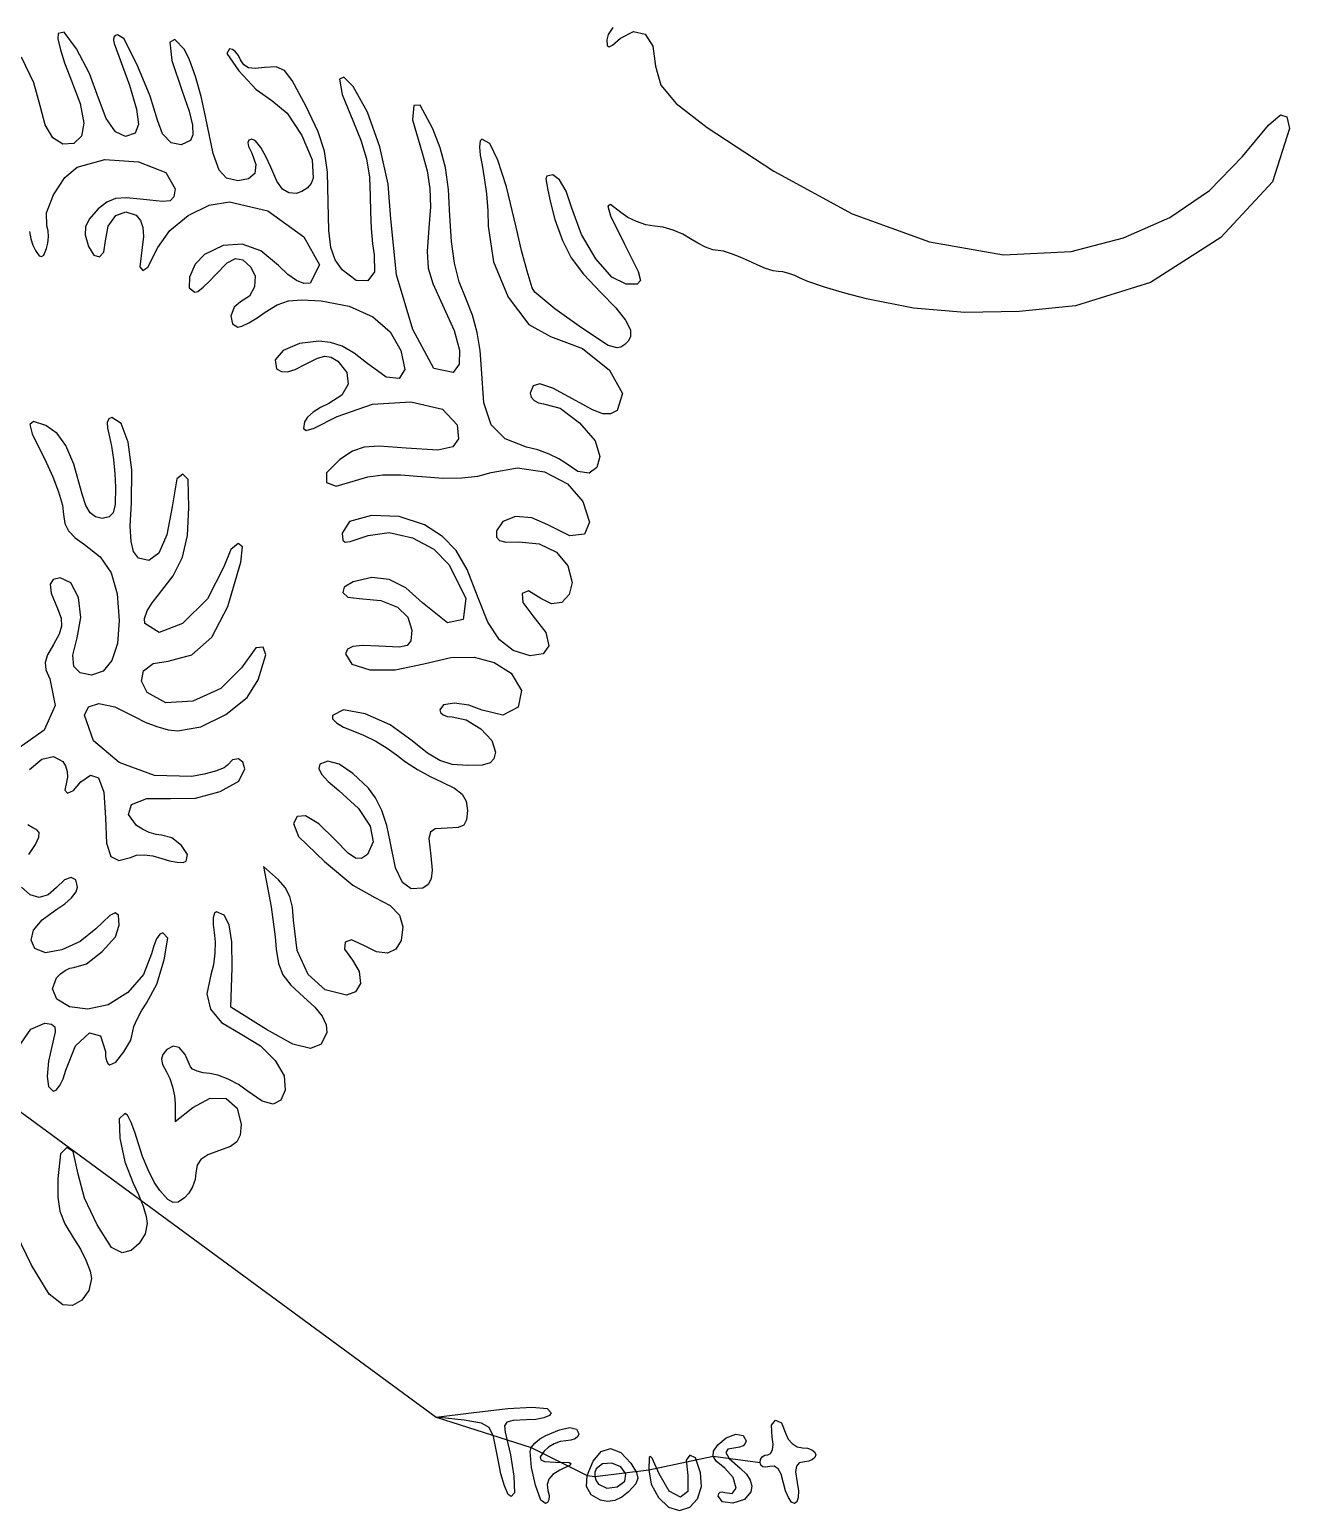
# Model space of a CAD drawing. Header units: metres. Extents: x -276 to 353, y -236 to 239.
# Drawn here: x 172.6 to 353.4, y -210.1 to 2.6 of the extents above; entities that cross this region are included whole.
import ezdxf

# ---------------------------------------------------------------- set-up
doc = ezdxf.new("R2010")
doc.units = ezdxf.units.M
doc.layers.add('Draw', color=2, linetype='CONTINUOUS')
doc.layers.add('Skip', color=1, linetype='CONTINUOUS')

msp = doc.modelspace()

# ---------------------------------------------------------------- linework, layer by layer
at = {"layer": 'draw'}
for p, q in [((177.54, 2.24), (176.69, 2.07)), ((179.31, -0.17), (177.54, 2.24)), ((256.33, 2.9), (255.65, 1.91)), ((257.43, 1.36), (259.28, 2.32)), ((259.28, 2.32), (260.93, 1.95)), ((176.69, 2.07), (176.64, 1.29)), ((176.64, 1.29), (176.99, -0.28)), ((184.65, 1.51), (184.6, 1.1)), ((184.6, 1.1), (184.71, 0.62)), ((184.85, 1.77), (184.65, 1.51)), ((184.71, 0.62), (186.93, -5.37)), ((185.17, 1.87), (184.85, 1.77)), ((186.14, 1.28), (185.17, 1.87)), ((188.1, -2.7), (186.14, 1.28)), ((193.41, 1.17), (192.69, 0.82)), ((192.69, 0.82), (193, -1.81)), ((194.8, -0.26), (193.41, 1.17)), ((255.65, 1.91), (255.45, 1.15)), ((255.45, 1.15), (255.52, 0.35)), ((255.52, 0.35), (255.79, 0.15)), ((255.79, 0.15), (256.28, 0.36)), ((256.28, 0.36), (257.43, 1.36)), ((260.93, 1.95), (262.07, 0.21)), ((262.07, 0.21), (262.45, -2.63)), ((173.16, -5.04), (171.39, -1.33)), ((176.99, -0.28), (177.57, -2.15)), ((181.19, -3.7), (179.31, -0.17)), ((193, -1.81), (194.49, -6.24)), ((195.54, -1.71), (194.8, -0.26)), ((196.39, -4.14), (195.54, -1.71)), ((201.27, -0.13), (200.87, -0.83)), ((200.87, -0.83), (202.61, -3.29)), ((201.68, -0.24), (201.27, -0.13)), ((202.13, -0.6), (201.68, -0.24)), ((202.55, -1.13), (202.13, -0.6)), ((202.85, -1.75), (202.55, -1.13)), ((203.31, -2.46), (202.85, -1.75)), ((177.57, -2.15), (178.35, -4.11)), ((178.35, -4.11), (179.81, -7.99)), ((182.47, -7.26), (181.19, -3.7)), ((189.88, -6.93), (188.1, -2.7)), ((197.19, -6.98), (196.39, -4.14)), ((202.61, -3.29), (205.09, -5.97)), ((203.98, -2.87), (203.31, -2.46)), ((204.94, -2.98), (203.98, -2.87)), ((206.29, -2.81), (204.94, -2.98)), ((207.98, -2.73), (206.29, -2.81)), ((209.15, -3.27), (207.98, -2.73)), ((210.29, -4.72), (209.15, -3.27)), ((217.67, -4.22), (217.05, -4.53)), ((219.03, -5.57), (217.67, -4.22)), ((262.45, -2.63), (263.19, -5.36)), ((174.08, -8.36), (173.16, -5.04)), ((186.93, -5.37), (187.94, -8.84)), ((194.49, -6.24), (195.48, -9.1)), ((205.09, -5.97), (207.34, -7.57)), ((212.27, -8.44), (210.29, -4.72)), ((217.05, -4.53), (217.44, -6.71)), ((221.1, -9.23), (219.03, -5.57)), ((263.19, -5.36), (265.38, -8)), ((174.79, -11.08), (174.08, -8.36)), ((179.81, -7.99), (180.35, -10.81)), ((183.54, -10.17), (182.47, -7.26)), ((190.91, -10.42), (189.88, -6.93)), ((197.83, -9.85), (197.19, -6.98)), ((207.34, -7.57), (209.54, -9.39)), ((213.98, -12.07), (212.27, -8.44)), ((217.44, -6.71), (218.99, -10.43)), ((227.72, -8.31), (227.54, -10.36)), ((228.64, -8.25), (227.72, -8.31)), ((230.46, -11.63), (228.64, -8.25)), ((265.38, -8), (269.84, -11.44)), ((184.91, -12.09), (183.54, -10.17)), ((187.94, -8.84), (188.21, -11.02)), ((191.66, -12.38), (190.91, -10.42)), ((195.48, -9.1), (195.96, -11.1)), ((198.93, -15.17), (197.83, -9.85)), ((209.54, -9.39), (211.65, -12.62)), ((218.99, -10.43), (220.14, -13.27)), ((222.85, -14.21), (221.1, -9.23)), ((227.54, -10.36), (228.93, -15.07)), ((350.43, -11.13), (352.17, -9.64)), ((352.17, -9.64), (353.06, -9.91)), ((353.06, -9.91), (353.45, -11.58)), ((175.91, -12.96), (174.79, -11.08)), ((180.04, -12.69), (178.93, -13.77)), ((180.35, -10.81), (180.04, -12.69)), ((186.36, -12.75), (184.91, -12.09)), ((187.71, -12.26), (186.36, -12.75)), ((188.21, -11.02), (187.71, -12.26)), ((192.9, -13.65), (191.66, -12.38)), ((196.03, -12.49), (195.66, -13.32)), ((195.96, -11.1), (196.03, -12.49)), ((211.65, -12.62), (213.12, -16.12)), ((214.89, -14.87), (213.98, -12.07)), ((231.54, -14.38), (230.46, -11.63)), ((269.84, -11.44), (279.45, -17.71)), ((346.73, -15.63), (350.43, -11.13)), ((353.45, -11.58), (351.01, -19.26)), ((177.34, -13.84), (175.91, -12.96)), ((178.93, -13.77), (177.34, -13.84)), ((194.34, -13.96), (192.9, -13.65)), ((195.66, -13.32), (194.34, -13.96)), ((204.06, -13.26), (203.88, -13.59)), ((203.88, -13.59), (203.99, -14.18)), ((203.99, -14.18), (204.46, -15.15)), ((204.49, -13.13), (204.06, -13.26)), ((205.02, -13.37), (204.49, -13.13)), ((205.75, -14.32), (205.02, -13.37)), ((206.51, -15.62), (205.75, -14.32)), ((215.32, -17.86), (214.89, -14.87)), ((220.14, -13.27), (220.92, -15.96)), ((224.05, -19.6), (222.85, -14.21)), ((232.28, -17.19), (231.54, -14.38)), ((237.24, -13.36), (237.16, -14.22)), ((237.16, -14.22), (237.25, -15.43)), ((237.52, -13.13), (237.24, -13.36)), ((238.65, -13.77), (237.52, -13.13)), ((239.81, -16.13), (238.65, -13.77)), ((179.39, -17.16), (183.38, -16.03)), ((183.38, -16.03), (188.2, -16.4)), ((188.2, -16.4), (192.13, -17.94)), ((199.78, -17.57), (198.93, -15.17)), ((204.46, -15.15), (205.06, -16.79)), ((205.06, -16.79), (204.9, -18.05)), ((207.2, -17.17), (206.51, -15.62)), ((213.12, -16.12), (213.28, -18.75)), ((220.92, -15.96), (221.36, -18.61)), ((228.93, -15.07), (229.65, -17.69)), ((237.25, -15.43), (237.53, -16.88)), ((237.53, -16.88), (237.86, -18.67)), ((241.04, -19.96), (239.81, -16.13)), ((341.98, -20.49), (346.73, -15.63)), ((176, -21.11), (177.61, -18.64)), ((177.61, -18.64), (179.39, -17.16)), ((192.13, -17.94), (193.45, -20.24)), ((200.86, -18.71), (199.78, -17.57)), ((202.45, -19.13), (200.86, -18.71)), ((204, -18.85), (202.45, -19.13)), ((204.9, -18.05), (204, -18.85)), ((208.09, -19.18), (207.2, -17.17)), ((213.28, -18.75), (212.99, -19.49)), ((215.45, -22.19), (215.32, -17.86)), ((221.36, -18.61), (221.49, -21.33)), ((229.65, -17.69), (230.04, -20.21)), ((232.73, -20.34), (232.28, -17.19)), ((237.86, -18.67), (238.15, -20.99)), ((246.82, -18.42), (246.69, -18.83)), ((246.69, -18.83), (246.96, -20.45)), ((247.68, -18.24), (246.82, -18.42)), ((248.64, -18.96), (247.68, -18.24)), ((249.61, -20.62), (248.64, -18.96)), ((279.45, -17.71), (290.67, -23.85)), ((174.98, -23.72), (176, -21.11)), ((193.45, -20.24), (193.27, -21.42)), ((208.89, -20.31), (208.09, -19.18)), ((209.77, -20.84), (208.89, -20.31)), ((210.86, -20.92), (209.77, -20.84)), ((211.67, -20.67), (210.86, -20.92)), ((212.42, -20.16), (211.67, -20.67)), ((212.99, -19.49), (212.42, -20.16)), ((224.45, -24.56), (224.05, -19.6)), ((230.04, -20.21), (230.11, -22.86)), ((232.93, -24.13), (232.73, -20.34)), ((238.15, -20.99), (238.36, -23.44)), ((242.43, -25.78), (241.04, -19.96)), ((246.96, -20.45), (247.39, -22.42)), ((250.42, -23.02), (249.61, -20.62)), ((336.28, -24.4), (341.98, -20.49)), ((351.01, -19.26), (343.63, -27.24)), ((182.43, -23.14), (181.14, -24.6)), ((183.66, -22.17), (182.43, -23.14)), ((184.9, -21.66), (183.66, -22.17)), ((186.5, -21.54), (184.9, -21.66)), ((188.93, -21.78), (186.5, -21.54)), ((191.64, -22.1), (188.93, -21.78)), ((192.75, -21.97), (191.64, -22.1)), ((193.27, -21.42), (192.75, -21.97)), ((195.32, -24.11), (198.36, -22.63)), ((198.36, -22.63), (201.28, -22.13)), ((201.28, -22.13), (206.77, -23.43)), ((215.53, -26.23), (215.45, -22.19)), ((221.49, -21.33), (221.5, -23.59)), ((230.11, -22.86), (229.9, -25.88)), ((247.39, -22.42), (248, -24.66)), ((251.82, -26.83), (250.42, -23.02)), ((255.99, -22.5), (255.58, -22.75)), ((255.58, -22.75), (255.98, -24.14)), ((257.47, -23.65), (255.99, -22.5)), ((175.06, -25.56), (174.98, -23.72)), ((181.14, -24.6), (180.59, -25.71)), ((183.83, -25.64), (184.94, -24.1)), ((184.94, -24.1), (186.41, -23.55)), ((186.41, -23.55), (187.87, -24.07)), ((187.87, -24.07), (188.47, -24.8)), ((188.47, -24.8), (188.81, -25.81)), ((192.69, -26.25), (195.32, -24.11)), ((206.77, -23.43), (211.94, -27.18)), ((221.5, -23.59), (221.62, -25.98)), ((225.24, -32.61), (224.45, -24.56)), ((233.13, -27.84), (232.93, -24.13)), ((238.36, -23.44), (238.43, -25.63)), ((248, -24.66), (249.07, -27.71)), ((255.98, -24.14), (257.95, -28.13)), ((258.45, -24.36), (257.47, -23.65)), ((259.72, -24.98), (258.45, -24.36)), ((261.06, -25.43), (259.72, -24.98)), ((262.28, -25.61), (261.06, -25.43)), ((290.67, -23.85), (301.8, -27.9)), ((329.63, -27.32), (336.28, -24.4)), ((172.54, -26.41), (172.75, -27.43)), ((172.75, -27.43), (173.05, -28.38)), ((175.24, -26.29), (175.06, -25.56)), ((175.21, -28.07), (175.29, -27.17)), ((175.29, -27.17), (175.24, -26.29)), ((180.59, -25.71), (180.56, -26.89)), ((180.56, -26.89), (181.05, -28.54)), ((183.45, -27.75), (183.83, -25.64)), ((188.9, -27.09), (188.74, -28.69)), ((188.81, -25.81), (188.9, -27.09)), ((190.98, -28.7), (192.69, -26.25)), ((211.94, -27.18), (214.2, -31.18)), ((215.83, -28.71), (215.53, -26.23)), ((221.62, -25.98), (221.8, -28.18)), ((229.9, -25.88), (229.64, -29.28)), ((238.43, -25.63), (239.17, -30.76)), ((243.2, -29.13), (242.43, -25.78)), ((253.87, -30.33), (251.82, -26.83)), ((263.52, -25.78), (262.28, -25.61)), ((264.95, -26.2), (263.52, -25.78)), ((266.35, -26.78), (264.95, -26.2)), ((267.47, -27.43), (266.35, -26.78)), ((268.51, -28.08), (267.47, -27.43)), ((322.1, -29.26), (329.63, -27.32)), ((343.63, -27.24), (333.5, -33.74)), ((173.05, -28.38), (173.41, -29.1)), ((173.41, -29.1), (173.95, -29.87)), ((174.29, -30), (174.6, -29.77)), ((174.6, -29.77), (175, -28.85)), ((175, -28.85), (175.21, -28.07)), ((181.05, -28.54), (181.78, -29.81)), ((182.59, -30.05), (183.24, -29.35)), ((183.24, -29.35), (183.45, -27.75)), ((188.74, -28.69), (188.38, -31.49)), ((189.55, -31.54), (190.98, -28.7)), ((197.67, -29.68), (196.35, -31.07)), ((200.36, -28.4), (197.67, -29.68)), ((203.08, -28.22), (200.36, -28.4)), ((205.75, -29.19), (203.08, -28.22)), ((208.29, -31.27), (205.75, -29.19)), ((216.44, -30.44), (215.83, -28.71)), ((221.8, -28.18), (222.03, -29.73)), ((222.03, -29.73), (222.08, -32.18)), ((229.64, -29.28), (229.79, -31.64)), ((233.56, -30.93), (233.13, -27.84)), ((243.99, -32.08), (243.2, -29.13)), ((249.07, -27.71), (250.35, -30.19)), ((257.95, -28.13), (259.95, -32.16)), ((269.63, -28.63), (268.51, -28.08)), ((270.67, -29.02), (269.63, -28.63)), ((271.42, -29.13), (270.67, -29.02)), ((272.2, -29.23), (271.42, -29.13)), ((273.34, -29.58), (272.2, -29.23)), ((274.6, -30.06), (273.34, -29.58)), ((301.8, -27.9), (312.42, -29.74)), ((312.42, -29.74), (322.1, -29.26)), ((173.95, -29.87), (174.29, -30)), ((181.78, -29.81), (182.59, -30.05)), ((188.38, -31.49), (188.82, -31.98)), ((188.82, -31.98), (189.55, -31.54)), ((196.35, -31.07), (195.52, -32.96)), ((199.26, -32.63), (200.94, -30.89)), ((200.94, -30.89), (202.12, -30.27)), ((202.12, -30.27), (203.18, -30.46)), ((203.18, -30.46), (204.34, -31.5)), ((204.34, -31.5), (204.95, -32.81)), ((209.65, -32.59), (208.29, -31.27)), ((214.2, -31.18), (212.84, -33.81)), ((217.45, -31.9), (216.44, -30.44)), ((219.44, -33.44), (217.45, -31.9)), ((229.79, -31.64), (230.45, -33.88)), ((234.25, -33.62), (233.56, -30.93)), ((239.17, -30.76), (241.3, -35.81)), ((250.35, -30.19), (252.09, -32.54)), ((256.16, -32.95), (253.87, -30.33)), ((275.81, -30.63), (274.6, -30.06)), ((277.01, -31.2), (275.81, -30.63)), ((278.24, -31.69), (277.01, -31.2)), ((279.35, -32.03), (278.24, -31.69)), ((195.52, -32.96), (195.5, -34.51)), ((197.48, -34.39), (198.37, -33.58)), ((198.37, -33.58), (199.26, -32.63)), ((204.95, -32.81), (204.87, -34.32)), ((210.89, -33.45), (209.65, -32.59)), ((211.96, -33.87), (210.89, -33.45)), ((212.84, -33.81), (211.96, -33.87)), ((221.11, -33.49), (219.44, -33.44)), ((222.08, -32.18), (221.11, -33.49)), ((227.6, -40.49), (225.24, -32.61)), ((230.45, -33.88), (231.84, -36.91)), ((235.25, -36.13), (234.25, -33.62)), ((244.73, -34.51), (243.99, -32.08)), ((252.09, -32.54), (254.57, -35.15)), ((258.23, -33.95), (256.16, -32.95)), ((259.8, -33.98), (258.23, -33.95)), ((260.27, -33.44), (259.8, -33.98)), ((259.95, -32.16), (260.27, -33.44)), ((280.07, -32.13), (279.35, -32.03)), ((280.73, -32.19), (280.07, -32.13)), ((281.57, -32.41), (280.73, -32.19)), ((282.44, -32.72), (281.57, -32.41)), ((283.21, -33.09), (282.44, -32.72)), ((284.3, -33.58), (283.21, -33.09)), ((286.72, -34.37), (284.3, -33.58)), ((333.5, -33.74), (322.75, -37.05)), ((195.5, -34.51), (196.27, -35.13)), ((196.27, -35.13), (196.71, -34.99)), ((196.71, -34.99), (197.48, -34.39)), ((204.12, -35.66), (202.87, -36.52)), ((204.87, -34.32), (204.12, -35.66)), ((236.16, -38.39), (235.25, -36.13)), ((241.3, -35.81), (244.23, -39.74)), ((245.13, -35.13), (244.73, -34.51)), ((247.97, -37.48), (245.13, -35.13)), ((254.57, -35.15), (256.73, -37.37)), ((289.61, -35.24), (286.72, -34.37)), ((292.71, -36.09), (289.61, -35.24)), ((299.5, -37.43), (292.71, -36.09)), ((201.93, -37.28), (201.48, -38.56)), ((202.87, -36.52), (201.93, -37.28)), ((205.23, -38.81), (206.41, -37.99)), ((206.41, -37.99), (208.13, -36.93)), ((208.13, -36.93), (209.74, -36.37)), ((209.74, -36.37), (211.67, -36.19)), ((211.67, -36.19), (214.45, -36.35)), ((214.45, -36.35), (218.47, -37.14)), ((218.47, -37.14), (221.83, -38.65)), ((231.84, -36.91), (233.52, -40.62)), ((251.81, -40.21), (247.97, -37.48)), ((256.73, -37.37), (258.12, -39.13)), ((306.86, -38.04), (299.5, -37.43)), ((314.66, -37.91), (306.86, -38.04)), ((322.75, -37.05), (314.66, -37.91)), ((201.48, -38.56), (201.7, -39.67)), ((201.7, -39.67), (202.49, -40.13)), ((202.49, -40.13), (203.06, -40)), ((203.06, -40), (204.07, -39.5)), ((204.07, -39.5), (205.23, -38.81)), ((221.83, -38.65), (224.34, -40.8)), ((236.85, -40.89), (236.16, -38.39)), ((244.23, -39.74), (247.38, -41.46)), ((255.66, -42.76), (251.81, -40.21)), ((258.12, -39.13), (258.85, -40.52)), ((211.3, -42.48), (208.96, -43.51)), ((214.1, -42.13), (211.3, -42.48)), ((215.78, -42.32), (214.1, -42.13)), ((217.45, -42.89), (215.78, -42.32)), ((224.34, -40.8), (225.89, -43.48)), ((230.63, -46.09), (227.6, -40.49)), ((233.52, -40.62), (234.3, -43.44)), ((237.28, -43.5), (236.85, -40.89)), ((247.38, -41.46), (251.97, -43.19)), ((258.52, -42.13), (258.03, -42.65)), ((258.85, -41.51), (258.52, -42.13)), ((258.85, -40.52), (258.85, -41.51)), ((208.96, -43.51), (207.82, -44.84)), ((212.19, -45.46), (213.89, -44.57)), ((213.89, -44.57), (214.97, -44.28)), ((214.97, -44.28), (215.87, -44.43)), ((215.87, -44.43), (216.84, -45.04)), ((219.16, -43.87), (217.45, -42.89)), ((220.96, -45.28), (219.16, -43.87)), ((225.89, -43.48), (226.45, -46.22)), ((234.3, -43.44), (234.25, -45.44)), ((237.44, -46.13), (237.28, -43.5)), ((251.97, -43.19), (255.82, -46.32)), ((256.92, -43.13), (255.66, -42.76)), ((257.47, -43.01), (256.92, -43.13)), ((258.03, -42.65), (257.47, -43.01)), ((207.82, -44.84), (208.04, -46.1)), ((208.04, -46.1), (208.73, -46.51)), ((208.73, -46.51), (209.58, -46.57)), ((209.58, -46.57), (210.68, -46.24)), ((210.68, -46.24), (212.19, -45.46)), ((216.84, -45.04), (218.12, -46.65)), ((218.12, -46.65), (218.33, -48.34)), ((223.75, -47.31), (220.96, -45.28)), ((226.45, -46.22), (225.61, -47.49)), ((233.38, -46.67), (230.63, -46.09)), ((234.25, -45.44), (233.38, -46.67)), ((237.79, -51.03), (237.44, -46.13)), ((255.82, -46.32), (257.69, -49.66)), ((218.33, -48.34), (217.42, -49.9)), ((225.61, -47.49), (223.75, -47.31)), ((244.87, -48.58), (244.45, -49.63)), ((245.83, -48.26), (244.87, -48.58)), ((247.69, -48.89), (245.83, -48.26)), ((251.04, -50.73), (247.69, -48.89)), ((217.42, -49.9), (215.52, -51.1)), ((221.82, -51.22), (227.32, -50.88)), ((227.32, -50.88), (231.84, -51.9)), ((238.86, -54.19), (237.79, -51.03)), ((244.45, -49.63), (244.59, -50.2)), ((244.59, -50.2), (245.01, -50.69)), ((245.01, -50.69), (245.63, -51.01)), ((245.63, -51.01), (246.37, -51.13)), ((253.4, -52.03), (251.04, -50.73)), ((257.69, -49.66), (256.94, -52.13)), ((184.36, -53.13), (183.93, -53.32)), ((185.73, -53.96), (184.36, -53.13)), ((212.46, -53.09), (212.05, -53.72)), ((213.29, -52.37), (212.46, -53.09)), ((214.36, -51.66), (213.29, -52.37)), ((213.43, -54.63), (216.74, -52.97)), ((215.52, -51.1), (214.36, -51.66)), ((216.74, -52.97), (221.82, -51.22)), ((231.84, -51.9), (233.96, -54.17)), ((246.37, -51.13), (248.76, -51.79)), ((248.76, -51.79), (251.52, -53.88)), ((254.89, -52.58), (253.4, -52.03)), ((255.99, -52.59), (254.89, -52.58)), ((256.94, -52.13), (255.99, -52.59)), ((173.13, -53.68), (172.61, -54.1)), ((172.61, -54.1), (172.93, -55.45)), ((174.88, -54.28), (173.13, -53.68)), ((176.51, -55.42), (174.88, -54.28)), ((183.93, -53.32), (183.71, -53.81)), ((183.71, -53.81), (183.74, -54.65)), ((183.74, -54.65), (184.04, -55.88)), ((186.71, -56.67), (185.73, -53.96)), ((212.05, -53.72), (211.88, -54.68)), ((211.88, -54.68), (212.26, -55)), ((212.26, -55), (213.43, -54.63)), ((233.96, -54.17), (234.17, -56.2)), ((240.83, -56.18), (238.86, -54.19)), ((251.52, -53.88), (253.75, -56.47)), ((172.93, -55.45), (174.95, -59.55)), ((177.78, -57.14), (176.51, -55.42)), ((178.91, -59.82), (177.78, -57.14)), ((184.04, -55.88), (184.35, -57.24)), ((184.35, -57.24), (184.62, -59.14)), ((187.24, -60.61), (186.71, -56.67)), ((220.59, -57.38), (218.93, -57.96)), ((222.77, -57.25), (220.59, -57.38)), ((226.64, -57.52), (222.77, -57.25)), ((233.35, -57.35), (231.2, -57.79)), ((234.17, -56.2), (233.35, -57.35)), ((243.9, -57.36), (240.83, -56.18)), ((245.53, -57.78), (243.9, -57.36)), ((253.75, -56.47), (254.45, -58.72)), ((174.95, -59.55), (175.91, -61.62)), ((184.62, -59.14), (184.82, -61.2)), ((217.13, -59.15), (215.22, -61.07)), ((218.93, -57.96), (217.13, -59.15)), ((231.2, -57.79), (226.64, -57.52)), ((247.17, -58.37), (245.53, -57.78)), ((248.58, -59.03), (247.17, -58.37)), ((249.47, -59.65), (248.58, -59.03)), ((254.45, -58.72), (254.02, -60.3)), ((175.91, -61.62), (176.72, -63.78)), ((180.13, -64.13), (178.91, -59.82)), ((184.82, -61.2), (184.89, -63.13)), ((187.18, -65.37), (187.24, -60.61)), ((194.57, -61.28), (193.73, -61.94)), ((195.32, -62.01), (194.57, -61.28)), ((215.22, -61.07), (215.21, -62.43)), ((219.38, -62.15), (221.13, -61.63)), ((221.13, -61.63), (223.27, -61.37)), ((223.27, -61.37), (225.84, -61.35)), ((225.84, -61.35), (228.91, -61.59)), ((228.91, -61.59), (231.96, -61.81)), ((234.63, -61.79), (236.93, -61.53)), ((236.93, -61.53), (238.85, -61.02)), ((238.85, -61.02), (242.63, -60.34)), ((242.63, -60.34), (246.5, -60.92)), ((246.5, -60.92), (249.81, -62.63)), ((251.29, -60.88), (249.47, -59.65)), ((252.92, -61.09), (251.29, -60.88)), ((254.02, -60.3), (252.92, -61.09)), ((176.72, -63.78), (177.29, -65.73)), ((184.89, -63.13), (184.85, -65.6)), ((193.73, -61.94), (193.06, -65.95)), ((195.45, -66.06), (195.32, -62.01)), ((215.21, -62.43), (216.61, -62.97)), ((216.61, -62.97), (219.38, -62.15)), ((231.96, -61.81), (234.63, -61.79)), ((249.81, -62.63), (251.98, -65.19)), ((177.29, -65.73), (177.45, -67.05)), ((180.65, -65.76), (180.13, -64.13)), ((181.27, -66.82), (180.65, -65.76)), ((184.85, -65.6), (184.58, -66.81)), ((187.02, -68.75), (187.18, -65.37)), ((251.98, -65.19), (252.96, -68.15)), ((177.45, -67.05), (177.64, -68.32)), ((182.03, -67.41), (181.27, -66.82)), ((182.98, -67.63), (182.03, -67.41)), ((183.99, -67.41), (182.98, -67.63)), ((184.58, -66.81), (183.99, -67.41)), ((193.06, -65.95), (192.28, -69.95)), ((195.22, -70.09), (195.45, -66.06)), ((218.52, -68.05), (217.45, -69.73)), ((221.64, -67.19), (218.52, -68.05)), ((225.63, -67.32), (221.64, -67.19)), ((229.25, -68.52), (225.63, -67.32)), ((240.52, -68.04), (239.63, -69.41)), ((242.34, -67.35), (240.52, -68.04)), ((244.69, -67.53), (242.34, -67.35)), ((246.97, -68.55), (244.69, -67.53)), ((177.64, -68.32), (178.17, -69.42)), ((178.17, -69.42), (179.09, -70.41)), ((187.13, -70.93), (187.02, -68.75)), ((192.28, -69.95), (191.11, -72.59)), ((194.51, -73.2), (195.22, -70.09)), ((217.45, -69.73), (217.54, -70.72)), ((218.62, -70.94), (221.19, -70.07)), ((221.19, -70.07), (224.19, -69.66)), ((224.19, -69.66), (227.55, -70.38)), ((231.86, -70.21), (229.25, -68.52)), ((239.63, -69.41), (239.63, -70.31)), ((250.13, -70.12), (246.97, -68.55)), ((252.22, -69.86), (250.13, -70.12)), ((252.96, -68.15), (252.22, -69.86)), ((179.09, -70.41), (180.46, -71.34)), ((180.46, -71.34), (182.71, -73.11)), ((187.5, -72.38), (187.13, -70.93)), ((201.48, -72.08), (200.46, -74.59)), ((202.5, -71.21), (201.48, -72.08)), ((203.13, -71.68), (202.5, -71.21)), ((202.88, -73.88), (203.13, -71.68)), ((217.54, -70.72), (217.89, -71.02)), ((217.89, -71.02), (218.62, -70.94)), ((227.55, -70.38), (230.63, -72.01)), ((230.63, -72.01), (232.8, -74.29)), ((233.82, -72.24), (231.86, -70.21)), ((235.4, -74.94), (233.82, -72.24)), ((239.63, -70.31), (240.02, -70.81)), ((240.02, -70.81), (240.93, -71.02)), ((240.93, -71.02), (242.82, -70.96)), ((242.82, -70.96), (245.73, -71.25)), ((245.73, -71.25), (248.21, -72.47)), ((182.71, -73.11), (184.26, -75.42)), ((188.19, -73.33), (187.5, -72.38)), ((189.69, -73.64), (188.19, -73.33)), ((191.11, -72.59), (189.69, -73.64)), ((193.19, -75.88), (194.51, -73.2)), ((201.04, -80.29), (202.88, -73.88)), ((232.8, -74.29), (235.22, -79.11)), ((248.21, -72.47), (249.86, -74.42)), ((249.86, -74.42), (250.45, -76.81)), ((175.96, -76.39), (175.52, -77.07)), ((176.97, -76.13), (175.96, -76.39)), ((178.51, -76.87), (176.97, -76.13)), ((184.26, -75.42), (185.15, -78.43)), ((191.08, -78.57), (193.19, -75.88)), ((200.46, -74.59), (198.12, -79.16)), ((221.72, -76.11), (219.03, -76.73)), ((224.2, -76.37), (221.72, -76.11)), ((226.58, -77.57), (224.2, -76.37)), ((236.86, -78.76), (235.4, -74.94)), ((175.52, -77.07), (175.69, -78.34)), ((175.69, -78.34), (176.59, -80.54)), ((179.57, -78.97), (178.51, -76.87)), ((185.15, -78.43), (185.45, -82.26)), ((190.16, -79.72), (191.08, -78.57)), ((217.75, -77.47), (217.52, -78.28)), ((217.52, -78.28), (218.24, -78.93)), ((219.03, -76.73), (217.75, -77.47)), ((229, -79.76), (226.58, -77.57)), ((244.21, -78.04), (243.3, -78.38)), ((243.3, -78.38), (243.38, -79.68)), ((245.97, -79.14), (244.21, -78.04)), ((250.06, -78.55), (248.98, -79.67)), ((250.45, -76.81), (250.06, -78.55)), ((176.59, -80.54), (177.09, -81.94)), ((179.92, -81.84), (179.57, -78.97)), ((189.47, -80.91), (190.16, -79.72)), ((198.12, -79.16), (194.53, -82.72)), ((198.73, -84.67), (201.04, -80.29)), ((218.24, -78.93), (219.88, -79.13)), ((219.88, -79.13), (223.01, -79.43)), ((223.01, -79.43), (225.41, -80.36)), ((225.41, -80.36), (226.9, -81.82)), ((232.57, -82.63), (229, -79.76)), ((235.22, -79.11), (234.83, -82.13)), ((238.35, -82.51), (236.86, -78.76)), ((243.38, -79.68), (244.84, -81.61)), ((247.5, -79.88), (245.97, -79.14)), ((248.98, -79.67), (247.5, -79.88)), ((177.09, -81.94), (177.17, -83.08)), ((179.41, -84.75), (179.92, -81.84)), ((185.45, -82.26), (185.19, -85.57)), ((189.08, -81.97), (189.47, -80.91)), ((189.12, -82.71), (189.08, -81.97)), ((191.18, -83.98), (189.12, -82.71)), ((194.53, -82.72), (191.18, -83.98)), ((226.9, -81.82), (227.45, -83.68)), ((234.83, -82.13), (232.57, -82.63)), ((240.02, -85.06), (238.35, -82.51)), ((244.84, -81.61), (246.67, -84.01)), ((176.83, -84.23), (175.98, -85.71)), ((177.17, -83.08), (176.83, -84.23)), ((178.78, -87.25), (179.41, -84.75)), ((195.88, -87.22), (198.73, -84.67)), ((227.45, -83.68), (227.29, -85.2)), ((242.02, -86.61), (240.02, -85.06)), ((246.67, -84.01), (247.14, -85.93)), ((175.12, -87.21), (174.8, -88.3)), ((175.98, -85.71), (175.12, -87.21)), ((185.19, -85.57), (184.4, -88.05)), ((192.46, -88.13), (195.88, -87.22)), ((205.07, -86.23), (202.98, -89.07)), ((206.1, -86.09), (205.07, -86.23)), ((205.4, -90.82), (206.51, -87.22)), ((206.51, -87.22), (206.1, -86.09)), ((218.23, -86.4), (217.95, -87.05)), ((217.95, -87.05), (218.85, -88.56)), ((218.97, -86.01), (218.23, -86.4)), ((220.35, -85.86), (218.97, -86.01)), ((222.7, -85.96), (220.35, -85.86)), ((225.67, -86.11), (222.7, -85.96)), ((226.77, -85.87), (225.67, -86.11)), ((227.29, -85.2), (226.77, -85.87)), ((244.46, -87.35), (242.02, -86.61)), ((246.33, -87.08), (244.46, -87.35)), ((247.14, -85.93), (246.33, -87.08)), ((174.8, -88.3), (174.91, -89.36)), ((178.94, -88.87), (178.78, -87.25)), ((179.84, -89.8), (178.94, -88.87)), ((184.4, -88.05), (183.13, -89.57)), ((188.94, -89.51), (190.29, -88.48)), ((190.29, -88.48), (192.46, -88.13)), ((202.98, -89.07), (200.01, -92.07)), ((218.85, -88.56), (221.41, -89.38)), ((225.08, -89.39), (229.15, -88.5)), ((229.15, -88.5), (233.06, -87.6)), ((233.06, -87.6), (236.41, -87.53)), ((236.41, -87.53), (239.26, -88.29)), ((239.26, -88.29), (241.7, -89.86)), ((174.91, -89.36), (175.47, -90.67)), ((175.47, -90.67), (176.22, -94.49)), ((181.47, -90.13), (179.84, -89.8)), ((183.13, -89.57), (181.47, -90.13)), ((188.66, -91), (188.94, -89.51)), ((189.46, -92.64), (188.66, -91)), ((203.8, -93.36), (205.4, -90.82)), ((221.41, -89.38), (225.08, -89.39)), ((241.7, -89.86), (243.22, -92.34)), ((192.15, -94.13), (189.46, -92.64)), ((200.01, -92.07), (196.02, -93.89)), ((200.76, -95.78), (203.8, -93.36)), ((243.22, -92.34), (242.74, -94.71)), ((176.22, -94.49), (174.68, -98.04)), ((180.45, -95.9), (181.05, -94.66)), ((181.05, -94.66), (182.52, -94.18)), ((182.52, -94.18), (184.83, -94.68)), ((184.83, -94.68), (187.67, -96.12)), ((196.02, -93.89), (192.15, -94.13)), ((217.65, -95.11), (216.06, -95.94)), ((220.75, -95.68), (217.65, -95.11)), ((224.34, -97.26), (220.75, -95.68)), ((231.98, -94.4), (231.45, -95.13)), ((231.45, -95.13), (231.58, -95.51)), ((231.58, -95.51), (231.97, -95.83)), ((233.56, -94.16), (231.98, -94.4)), ((235.62, -94.43), (233.56, -94.16)), ((237.55, -95.18), (235.62, -94.43)), ((240.5, -95.86), (237.55, -95.18)), ((242.74, -94.71), (240.5, -95.86)), ((181.74, -99.55), (180.45, -95.9)), ((187.67, -96.12), (189.14, -96.89)), ((189.14, -96.89), (190.83, -97.53)), ((190.83, -97.53), (192.48, -97.98)), ((193.81, -98.12), (197.16, -97.54)), ((197.16, -97.54), (200.76, -95.78)), ((216.06, -95.94), (216.08, -96.42)), ((216.08, -96.42), (216.64, -97)), ((216.64, -97), (217.64, -97.61)), ((217.64, -97.61), (218.96, -98.13)), ((227.52, -99.58), (224.34, -97.26)), ((231.97, -95.83), (232.54, -96.05)), ((232.54, -96.05), (233.22, -96.13)), ((233.22, -96.13), (235.26, -96.56)), ((235.26, -96.56), (237.35, -97.83)), ((237.35, -97.83), (238.92, -99.53)), ((174.68, -98.04), (171.05, -100.59)), ((185.42, -102.68), (181.74, -99.55)), ((192.48, -97.98), (193.81, -98.12)), ((218.96, -98.13), (220.51, -98.74)), ((220.51, -98.74), (222.26, -99.63)), ((222.26, -99.63), (223.93, -100.63)), ((229.69, -101.36), (227.52, -99.58)), ((238.92, -99.53), (239.45, -101.18)), ((174.32, -102.2), (176.01, -101.83)), ((176.01, -101.83), (177.36, -102.52)), ((223.93, -100.63), (225.23, -101.6)), ((225.23, -101.6), (226.55, -102.59)), ((231.47, -102.41), (229.69, -101.36)), ((239.45, -101.18), (239.24, -102.16)), ((172.54, -103.7), (174.32, -102.2)), ((177.36, -102.52), (177.74, -103.16)), ((177.74, -103.16), (177.97, -103.95)), ((177.97, -103.95), (178.01, -104.78)), ((190.52, -104.57), (185.42, -102.68)), ((199.24, -103.93), (197.64, -104.36)), ((200.5, -103.47), (199.24, -103.93)), ((200.98, -103.07), (200.5, -103.47)), ((201.72, -102.32), (200.98, -103.07)), ((202.55, -102.17), (201.72, -102.32)), ((203.2, -102.65), (202.55, -102.17)), ((202.59, -105.35), (203.45, -103.6)), ((203.45, -103.6), (203.2, -102.65)), ((214.25, -102.92), (214.08, -103.52)), ((214.08, -103.52), (214.47, -104.36)), ((215.41, -102.49), (214.25, -102.92)), ((217.01, -102.93), (215.41, -102.49)), ((218.99, -104.24), (217.01, -102.93)), ((221.23, -106.39), (218.99, -104.24)), ((226.55, -102.59), (228.26, -103.68)), ((228.26, -103.68), (230.07, -104.7)), ((233.26, -102.95), (231.47, -102.41)), ((235.45, -103.13), (233.26, -102.95)), ((237.57, -103.05), (235.45, -103.13)), ((238.68, -102.75), (237.57, -103.05)), ((239.24, -102.16), (238.68, -102.75)), ((177.86, -105.5), (177.61, -106.66)), ((178.01, -104.78), (177.86, -105.5)), ((178.86, -106.72), (179.93, -105.47)), ((179.93, -105.47), (181.29, -104.49)), ((181.29, -104.49), (182.44, -104.88)), ((182.44, -104.88), (183.23, -106.96)), ((195.86, -104.69), (190.52, -104.57)), ((197.64, -104.36), (195.86, -104.69)), ((199.93, -106.86), (202.59, -105.35)), ((214.47, -104.36), (215.42, -105.43)), ((215.42, -105.43), (216.96, -106.7)), ((230.07, -104.7), (231.7, -105.46)), ((231.7, -105.46), (233.58, -106.36)), ((233.58, -106.36), (234.68, -107.23)), ((177.61, -106.66), (178.01, -107.08)), ((178.01, -107.08), (178.86, -106.72)), ((183.23, -106.96), (183.45, -110.63)), ((187.19, -108.71), (189.38, -107.83)), ((189.38, -107.83), (192.8, -107.86)), ((192.8, -107.86), (196.39, -107.81)), ((196.39, -107.81), (199.93, -106.86)), ((216.96, -106.7), (219.8, -109.28)), ((222.23, -107.74), (221.23, -106.39)), ((223.12, -109.58), (222.23, -107.74)), ((234.68, -107.23), (235.25, -108.24)), ((235.25, -108.24), (235.45, -109.58)), ((186.76, -110.14), (187.19, -108.71)), ((187.93, -111.73), (186.76, -110.14)), ((211, -110.43), (210.45, -111.42)), ((212.18, -110.32), (211, -110.43)), ((214.09, -111.47), (212.18, -110.32)), ((219.8, -109.28), (221.49, -111.83)), ((223.85, -111.74), (223.12, -109.58)), ((235.45, -109.58), (235.32, -110.93)), ((173.04, -112.09), (172.33, -111.63)), ((173.6, -112.34), (173.04, -112.09)), ((173.95, -112.74), (173.6, -112.34)), ((173.91, -113.43), (173.95, -112.74)), ((183.45, -110.63), (183.61, -114.29)), ((188.78, -112.27), (187.93, -111.73)), ((189.76, -112.72), (188.78, -112.27)), ((190.73, -113.03), (189.76, -112.72)), ((210.45, -111.42), (211.2, -113.29)), ((216.4, -113.73), (214.09, -111.47)), ((221.49, -111.83), (221.91, -114.09)), ((224.34, -114.04), (223.85, -111.74)), ((230.11, -112.67), (229.9, -113.59)), ((230.78, -112.23), (230.11, -112.67)), ((232.54, -112.13), (230.78, -112.23)), ((234.1, -112.03), (232.54, -112.13)), ((234.91, -111.66), (234.1, -112.03)), ((235.32, -110.93), (234.91, -111.66)), ((172.46, -115.89), (173.42, -114.48)), ((173.42, -114.48), (173.91, -113.43)), ((183.61, -114.29), (184.25, -116.17)), ((191.52, -113.13), (190.73, -113.03)), ((192.97, -113.51), (191.52, -113.13)), ((194.39, -114.61), (192.97, -113.51)), ((195.24, -115.91), (194.39, -114.61)), ((211.2, -113.29), (214.91, -116.92)), ((218.29, -115.7), (216.4, -113.73)), ((221.91, -114.09), (221.1, -115.9)), ((225.12, -117.81), (224.34, -114.04)), ((229.9, -113.59), (230.17, -116.11)), ((184.25, -116.17), (185.4, -116.78)), ((185.4, -116.78), (187.07, -116.32)), ((187.07, -116.32), (187.94, -116)), ((187.94, -116), (189.03, -115.93)), ((189.03, -115.93), (190.25, -116.08)), ((190.25, -116.08), (191.54, -116.47)), ((191.54, -116.47), (192.67, -116.83)), ((192.67, -116.83), (193.74, -117.02)), ((194.61, -117.05), (195.05, -116.86)), ((195.05, -116.86), (195.24, -115.91)), ((214.91, -116.92), (218.98, -120.3)), ((219.35, -116.44), (218.29, -115.7)), ((220.2, -116.48), (219.35, -116.44)), ((221.1, -115.9), (220.2, -116.48)), ((230.17, -116.11), (230.37, -118.16)), ((193.74, -117.02), (194.61, -117.05)), ((208.3, -119.53), (206.15, -117.63)), ((206.15, -117.63), (206.92, -121.63)), ((226.09, -119.94), (225.12, -117.81)), ((230.37, -118.16), (230.25, -119.41)), ((172.65, -121.68), (171.41, -120.58)), ((176.45, -120.63), (175.22, -121.7)), ((177.56, -119.53), (176.45, -120.63)), ((178.54, -119.18), (177.56, -119.53)), ((179.19, -119.56), (178.54, -119.18)), ((178.57, -122.1), (179.25, -121.24)), ((179.45, -120.57), (179.19, -119.56)), ((179.25, -121.24), (179.45, -120.57)), ((209.27, -120.63), (208.3, -119.53)), ((209.94, -121.91), (209.27, -120.63)), ((218.98, -120.3), (222.12, -122.06)), ((227.37, -120.83), (226.09, -119.94)), ((229.01, -120.74), (227.37, -120.83)), ((229.81, -120.21), (229.01, -120.74)), ((230.25, -119.41), (229.81, -120.21)), ((173.94, -122.06), (172.65, -121.68)), ((175.22, -121.7), (173.94, -122.06)), ((176.48, -123.77), (177.61, -122.99)), ((177.61, -122.99), (178.57, -122.1)), ((206.92, -121.63), (207.24, -123.44)), ((210.32, -123.45), (209.94, -121.91)), ((222.12, -122.06), (224.32, -123.21)), ((224.32, -123.21), (225.66, -124.6)), ((173.12, -126.79), (174.38, -125.26)), ((174.38, -125.26), (176.48, -123.77)), ((184.07, -124.67), (182.08, -126.59)), ((184.87, -124.27), (184.07, -124.67)), ((185.33, -124.6), (184.87, -124.27)), ((185.45, -126.05), (185.33, -124.6)), ((198.94, -124.99), (198.93, -125.95)), ((199.1, -124.34), (198.94, -124.99)), ((199.41, -124.13), (199.1, -124.34)), ((200.5, -124.63), (199.41, -124.13)), ((201.23, -126.02), (200.5, -124.63)), ((207.24, -123.44), (207.55, -125.58)), ((210.45, -125.33), (210.32, -123.45)), ((210.98, -129.68), (210.45, -125.33)), ((225.66, -124.6), (226.17, -126.28)), ((172.8, -128.21), (173.12, -126.79)), ((182.08, -126.59), (179.81, -128.38)), ((184.89, -127.74), (185.45, -126.05)), ((191.26, -127.33), (190.81, -128.02)), ((191.68, -127.13), (191.26, -127.33)), ((192.4, -127.91), (191.68, -127.13)), ((198.93, -125.95), (199.09, -127.08)), ((199.09, -127.08), (199.23, -128.43)), ((201.61, -128.45), (201.23, -126.02)), ((207.55, -125.58), (207.81, -127.72)), ((226.17, -126.28), (225.9, -128.27)), ((173.34, -129.42), (172.8, -128.21)), ((174.83, -130.01), (173.34, -129.42)), ((177.2, -129.59), (174.83, -130.01)), ((179.81, -128.38), (177.2, -129.59)), ((183, -129.84), (184.89, -127.74)), ((190.39, -129), (190.09, -130.16)), ((190.81, -128.02), (190.39, -129)), ((191.91, -131.02), (192.4, -127.91)), ((199.23, -128.43), (199.18, -130.09)), ((201.64, -132.17), (201.61, -128.45)), ((207.81, -127.72), (207.97, -129.48)), ((207.97, -129.48), (208.29, -131.55)), ((212.56, -133.14), (210.98, -129.68)), ((217.87, -128.47), (217.8, -129.52)), ((217.8, -129.52), (218.91, -131.08)), ((218.81, -128.16), (217.87, -128.47)), ((220.48, -128.91), (218.81, -128.16)), ((222.4, -129.86), (220.48, -128.91)), ((225.15, -129.49), (223.98, -130.05)), ((225.9, -128.27), (225.15, -129.49)), ((178.93, -132.13), (180.74, -131.6)), ((180.74, -131.6), (183, -129.84)), ((190.09, -130.16), (188.91, -133.12)), ((190.83, -134.53), (191.91, -131.02)), ((198.96, -131.75), (198.58, -133.18)), ((199.18, -130.09), (198.96, -131.75)), ((208.29, -131.55), (208.94, -133.17)), ((218.91, -131.08), (219.91, -132.72)), ((223.98, -130.05), (222.4, -129.86)), ((175.88, -135.21), (176.45, -133.63)), ((176.45, -133.63), (177.01, -133.05)), ((177.01, -133.05), (177.69, -132.57)), ((177.69, -132.57), (178.37, -132.23)), ((178.37, -132.23), (178.93, -132.13)), ((188.91, -133.12), (186.69, -135.72)), ((198.58, -133.18), (198.04, -135.93)), ((201.48, -137.85), (201.64, -132.17)), ((208.94, -133.17), (210.06, -134.66)), ((215.01, -135.34), (212.56, -133.14)), ((219.91, -132.72), (220.08, -134.41)), ((176.49, -136.7), (175.88, -135.21)), ((186.69, -135.72), (183.86, -137.51)), ((189.36, -137.25), (190.83, -134.53)), ((198.04, -135.93), (198.53, -138.14)), ((210.06, -134.66), (211.9, -136.35)), ((218.06, -136.13), (215.01, -135.34)), ((219.38, -135.64), (218.06, -136.13)), ((220.08, -134.41), (219.38, -135.64)), ((178.31, -137.77), (176.49, -136.7)), ((180.92, -138.13), (178.31, -137.77)), ((183.86, -137.51), (180.92, -138.13)), ((188.63, -138.37), (189.36, -137.25)), ((198.53, -138.14), (200.14, -140.01)), ((206.6, -141.03), (201.48, -137.85)), ((211.9, -136.35), (213.52, -137.82)), ((213.52, -137.82), (214.59, -139.14)), ((172.77, -140.99), (174.77, -140.13)), ((174.77, -140.13), (175.72, -140.25)), ((175.72, -140.25), (176.17, -140.64)), ((187.55, -140.59), (188, -139.54)), ((188, -139.54), (188.63, -138.37)), ((200.14, -140.01), (203.03, -141.74)), ((214.59, -139.14), (215.16, -140.36)), ((215.16, -140.36), (215.25, -141.48)), ((170.91, -143.62), (172.77, -140.99)), ((176.24, -141.39), (175.9, -142.88)), ((176.17, -140.64), (176.24, -141.39)), ((179.15, -143.4), (181.15, -141.52)), ((181.15, -141.52), (182.73, -141.94)), ((182.73, -141.94), (183.45, -144.19)), ((187.1, -142.58), (187.41, -141.28)), ((187.41, -141.28), (187.55, -140.59)), ((203.03, -141.74), (205.73, -143.38)), ((210.37, -143.13), (206.6, -141.03)), ((215.25, -141.48), (214.43, -143.17)), ((175.9, -142.88), (175.27, -145.61)), ((177.77, -146.88), (179.15, -143.4)), ((183.45, -144.19), (183.49, -144.93)), ((184.94, -145.75), (186.11, -144.27)), ((186.11, -144.27), (187.1, -142.58)), ((191.69, -144.64), (191.5, -145.32)), ((192.26, -143.91), (191.69, -144.64)), ((193.17, -143.43), (192.26, -143.91)), ((194.06, -143.62), (193.17, -143.43)), ((194.91, -144.61), (194.06, -143.62)), ((195.69, -146.42), (194.91, -144.61)), ((205.73, -143.38), (207.84, -145.48)), ((212.88, -143.78), (210.37, -143.13)), ((214.43, -143.17), (212.88, -143.78)), ((175.27, -145.61), (175.08, -147.77)), ((183.49, -144.93), (183.63, -145.56)), ((183.63, -145.56), (183.84, -145.99)), ((183.84, -145.99), (184.09, -146.13)), ((184.09, -146.13), (184.94, -145.75)), ((191.5, -145.32), (191.66, -146.09)), ((191.66, -146.09), (192.22, -147.14)), ((195.97, -146.74), (195.69, -146.42)), ((196.62, -147.02), (195.97, -146.74)), ((207.84, -145.48), (209.1, -147.71)), ((175.08, -147.77), (175.29, -149.25)), ((176.89, -149.1), (177.38, -148.11)), ((177.38, -148.11), (177.77, -146.88)), ((192.22, -147.14), (192.69, -148.08)), ((192.69, -148.08), (193.09, -149.28)), ((197.49, -147.25), (196.62, -147.02)), ((198.46, -147.36), (197.49, -147.25)), ((199.62, -147.58), (198.46, -147.36)), ((201.06, -148.16), (199.62, -147.58)), ((202.54, -148.95), (201.06, -148.16)), ((209.1, -147.71), (209.28, -149.74)), ((175.29, -149.25), (175.95, -149.88)), ((175.95, -149.88), (176.39, -149.76)), ((176.39, -149.76), (176.89, -149.1)), ((193.09, -149.28), (193.36, -150.55)), ((193.36, -150.55), (193.45, -151.69)), ((196.01, -152.25), (198.51, -150.92)), ((198.51, -150.92), (200.79, -150.96)), ((200.79, -150.96), (202.36, -152.32)), ((203.82, -149.86), (202.54, -148.95)), ((205.96, -151.35), (203.82, -149.86)), ((209.28, -149.74), (208.63, -151.2)), ((186.24, -153.13), (185.44, -153.89)), ((186.61, -153.34), (186.24, -153.13)), ((193.45, -151.69), (193.45, -154.27)), ((193.45, -154.27), (196.01, -152.25)), ((202.36, -152.32), (202.95, -154.7)), ((207.54, -151.76), (205.96, -151.35)), ((208.63, -151.2), (207.54, -151.76)), ((185.44, -153.89), (185.53, -156.67)), ((187.14, -154.4), (186.61, -153.34)), ((187.69, -155.8), (187.14, -154.4)), ((202.95, -154.7), (202.8, -156.22)), ((185.53, -156.67), (186.22, -160.05)), ((188.19, -157.45), (187.69, -155.8)), ((202.33, -157.19), (201.4, -157.87)), ((202.8, -156.22), (202.33, -157.19)), ((177.03, -158.91), (176.64, -162.49)), ((177.91, -157.99), (177.03, -158.91)), ((178.83, -158.55), (177.91, -157.99)), ((179.52, -161.84), (178.83, -158.55)), ((188.77, -159.29), (188.19, -157.45)), ((189.57, -161.21), (188.77, -159.29)), ((198.14, -159.05), (197.16, -159.7)), ((199.7, -158.48), (198.14, -159.05)), ((201.4, -157.87), (199.7, -158.48)), ((186.22, -160.05), (187.45, -163.13)), ((190.46, -162.95), (189.57, -161.21)), ((196.45, -161.65), (196.33, -162.6)), ((196.63, -160.54), (196.45, -161.65)), ((197.16, -159.7), (196.63, -160.54)), ((176.64, -162.49), (176.6, -165.12)), ((180.45, -165.29), (179.52, -161.84)), ((187.45, -163.13), (188.21, -164.76)), ((191.28, -164.17), (190.46, -162.95)), ((195.97, -163.62), (195.45, -164.54)), ((196.33, -162.6), (195.97, -163.62)), ((176.6, -165.12), (176.9, -167.12)), ((182.27, -169.12), (180.45, -165.29)), ((188.21, -164.76), (188.86, -166.44)), ((192.4, -165.44), (191.28, -164.17)), ((193.16, -165.9), (192.4, -165.44)), ((193.89, -165.83), (193.16, -165.9)), ((194.83, -165.22), (193.89, -165.83)), ((195.45, -164.54), (194.83, -165.22)), ((176.9, -167.12), (177.61, -168.94)), ((188.86, -166.44), (189.32, -167.92)), ((189.32, -167.92), (189.45, -168.89)), ((177.61, -168.94), (178.89, -171.04)), ((184.34, -172.36), (182.27, -169.12)), ((189.45, -168.89), (189.15, -170.4)), ((172.86, -174.9), (170.71, -170.42)), ((178.89, -171.04), (179.87, -172.61)), ((188.31, -171.79), (187.13, -172.78)), ((189.15, -170.4), (188.31, -171.79)), ((179.87, -172.61), (180.69, -174.26)), ((180.69, -174.26), (181.28, -175.76)), ((185.85, -173.13), (184.34, -172.36)), ((187.13, -172.78), (185.85, -173.13)), ((175.39, -179.04), (172.86, -174.9)), ((181.28, -175.76), (181.45, -176.81)), ((181.09, -178.52), (180.09, -179.93)), ((181.45, -176.81), (181.09, -178.52)), ((177.32, -180.6), (175.39, -179.04)), ((178.72, -180.69), (177.32, -180.6)), ((180.09, -179.93), (178.72, -180.69)), ((235.95, -196.09), (241.25, -195.48)), ((241.25, -195.48), (244.71, -195.32)), ((244.71, -195.32), (246.89, -195.48)), ((246.89, -195.48), (247.45, -196.13)), ((230.95, -196.74), (235.95, -196.09)), ((234.95, -197.18), (230.95, -196.74)), ((237.45, -197.59), (234.95, -197.18)), ((238.55, -198.24), (237.45, -197.59)), ((241.1, -197.46), (240.75, -198)), ((241.99, -197.19), (241.1, -197.46)), ((243.88, -197.13), (241.99, -197.19)), ((245.25, -197.05), (243.88, -197.13)), ((246.4, -196.83), (245.25, -197.05)), ((247.21, -196.51), (246.4, -196.83)), ((247.45, -196.13), (247.21, -196.51)), ((279.1, -197.88), (279.68, -197.18)), ((279.68, -197.18), (280.51, -197.53)), ((280.51, -197.53), (281.16, -199.13)), ((239.18, -199.51), (238.55, -198.24)), ((239.84, -202.88), (239.18, -199.51)), ((240.75, -198), (240.83, -198.88)), ((240.83, -198.88), (241.64, -202.14)), ((245.11, -200.47), (245.84, -199.85)), ((245.84, -199.85), (246.7, -199.35)), ((246.7, -199.35), (248.66, -198.53)), ((248.66, -198.53), (250.16, -198.24)), ((250.16, -198.24), (251.07, -198.47)), ((250.89, -199.83), (250.29, -200.05)), ((251.3, -199.51), (250.89, -199.83)), ((251.07, -198.47), (251.45, -199.13)), ((251.45, -199.13), (251.3, -199.51)), ((271.37, -200.72), (272.57, -199.68)), ((272.57, -199.68), (273.96, -199.18)), ((273.96, -199.18), (275, -199.37)), ((275, -199.37), (275.45, -200.13)), ((279.2, -199.63), (279.1, -197.88)), ((279.32, -200.63), (279.2, -199.63)), ((281.16, -199.13), (281.5, -199.89)), ((281.5, -199.89), (282.08, -200.54)), ((244.45, -201.65), (244.6, -201.11)), ((244.64, -203.97), (244.45, -201.65)), ((244.6, -201.11), (245.11, -200.47)), ((246.45, -201.63), (245.89, -202.44)), ((247.06, -201.05), (246.45, -201.63)), ((247.88, -200.57), (247.06, -201.05)), ((248.76, -200.24), (247.88, -200.57)), ((249.57, -200.13), (248.76, -200.24)), ((250.29, -200.05), (249.57, -200.13)), ((253.48, -203.06), (254.63, -201.66)), ((254.63, -201.66), (255.98, -201.22)), ((255.98, -201.22), (257.44, -201.79)), ((257.44, -201.79), (258.89, -203.35)), ((270.71, -202.35), (270.77, -201.64)), ((270.77, -201.64), (271.37, -200.72)), ((272.84, -201.31), (272.55, -201.82)), ((272.55, -201.82), (273.03, -202.67)), ((273.95, -201.13), (272.84, -201.31)), ((274.52, -201.05), (273.95, -201.13)), ((275.01, -200.83), (274.52, -201.05)), ((275.33, -200.51), (275.01, -200.83)), ((275.45, -200.13), (275.33, -200.51)), ((278.56, -202.13), (278.97, -201.94)), ((278.97, -201.94), (279.23, -201.42)), ((279.23, -201.42), (279.32, -200.63)), ((282.08, -200.54), (282.8, -200.98)), ((282.8, -200.98), (283.56, -201.13)), ((283.56, -201.13), (284.28, -201.2)), ((284.28, -201.2), (284.89, -201.42)), ((284.89, -201.42), (285.3, -201.74)), ((285.3, -201.74), (285.45, -202.13)), ((240.25, -204.89), (239.84, -202.88)), ((241.64, -202.14), (242.09, -205.19)), ((245.22, -206.49), (244.64, -203.97)), ((245.89, -202.44), (245.95, -202.87)), ((245.95, -202.87), (246.5, -203.11)), ((246.5, -203.11), (248.07, -203.19)), ((248.07, -203.19), (250.02, -203.25)), ((250.19, -203.61), (248.68, -204.35)), ((250.02, -203.25), (250.26, -203.4)), ((250.26, -203.4), (250.19, -203.61)), ((252.64, -205.1), (253.48, -203.06)), ((253.93, -204.16), (253.74, -204.67)), ((254.84, -203.45), (253.93, -204.16)), ((256.18, -203.35), (254.84, -203.45)), ((257.46, -203.89), (256.18, -203.35)), ((258.2, -204.88), (257.46, -203.89)), ((258.89, -203.35), (259.73, -204.7)), ((261.53, -202.51), (261.49, -204.3)), ((261.7, -202.39), (261.53, -202.51)), ((261.95, -202.63), (261.7, -202.39)), ((262.94, -204.88), (261.95, -202.63)), ((267.37, -202.19), (266.83, -202.9)), ((266.83, -202.9), (267.1, -205.13)), ((268.17, -202.6), (267.37, -202.19)), ((268.88, -204.72), (268.17, -202.6)), ((271.16, -203.06), (270.71, -202.35)), ((272.39, -204.08), (271.16, -203.06)), ((273.58, -205.42), (272.39, -204.08)), ((273.03, -202.67), (274.61, -204.06)), ((274.61, -204.06), (275.49, -204.91)), ((277.45, -203.23), (277.53, -202.81)), ((277.56, -203.61), (277.45, -203.23)), ((277.53, -202.81), (277.77, -202.45)), ((277.85, -203.86), (277.56, -203.61)), ((277.77, -202.45), (278.14, -202.21)), ((278.3, -203.93), (277.85, -203.86)), ((278.14, -202.21), (278.56, -202.13)), ((278.84, -203.81), (278.3, -203.93)), ((279.48, -203.78), (278.84, -203.81)), ((280.03, -204.14), (279.48, -203.78)), ((280.47, -204.94), (280.03, -204.14)), ((282.66, -203.75), (282.56, -204.6)), ((283.07, -203.29), (282.66, -203.75)), ((283.82, -203.13), (283.07, -203.29)), ((284.44, -203.05), (283.82, -203.13)), ((284.97, -202.83), (284.44, -203.05)), ((285.32, -202.51), (284.97, -202.83)), ((285.45, -202.13), (285.32, -202.51)), ((240.75, -206.58), (240.25, -204.89)), ((242.09, -205.19), (242.21, -207.62)), ((247.1, -205.63), (246.88, -206.4)), ((247.69, -204.96), (247.1, -205.63)), ((248.68, -204.35), (247.69, -204.96)), ((252.55, -206.71), (252.64, -205.1)), ((253.74, -204.67), (253.74, -205.27)), ((253.74, -205.27), (253.92, -205.86)), ((253.92, -205.86), (254.27, -206.35)), ((254.27, -206.35), (255.45, -206.92)), ((256.94, -206.73), (258.02, -205.93)), ((258.02, -205.93), (258.2, -204.88)), ((259.6, -206.29), (258.56, -207.45)), ((259.91, -205.52), (259.6, -206.29)), ((259.73, -204.7), (259.91, -205.52)), ((261.49, -204.3), (261.82, -206.36)), ((264.41, -207.36), (262.94, -204.88)), ((267.1, -205.13), (267.09, -207.41)), ((269.03, -206.68), (268.88, -204.72)), ((274, -206.95), (273.58, -205.42)), ((275.49, -204.91), (276.04, -205.79)), ((276.04, -205.79), (276.26, -206.66)), ((280.81, -206.2), (280.47, -204.94)), ((281.11, -207.32), (280.81, -206.2)), ((282.56, -204.6), (282.8, -206.13)), ((282.8, -206.13), (282.97, -207.32)), ((241.27, -207.86), (240.75, -206.58)), ((241.7, -208.13), (241.27, -207.86)), ((242.21, -207.62), (241.7, -208.13)), ((245.97, -208.67), (245.22, -206.49)), ((246.88, -206.4), (247, -207.29)), ((247, -207.29), (247.15, -207.99)), ((247.15, -207.99), (247.13, -208.59)), ((253.21, -207.89), (252.55, -206.71)), ((254.56, -208.66), (253.21, -207.89)), ((255.45, -206.92), (256.94, -206.73)), ((257.6, -208.24), (256.62, -208.7)), ((258.56, -207.45), (257.6, -208.24)), ((261.82, -206.36), (262.85, -208.28)), ((262.85, -208.28), (264.32, -209.65)), ((266.04, -208.22), (264.41, -207.36)), ((267.09, -207.41), (266.04, -208.22)), ((267.36, -209.68), (268.48, -208.46)), ((268.48, -208.46), (269.03, -206.68)), ((271.45, -208.07), (271.52, -207.71)), ((272.04, -208.92), (271.45, -208.07)), ((271.52, -207.71), (271.72, -207.49)), ((271.72, -207.49), (272.02, -207.44)), ((272.02, -207.44), (272.38, -207.58)), ((272.38, -207.58), (273.46, -207.71)), ((273.46, -207.71), (274, -206.95)), ((276.14, -207.47), (275.21, -208.54)), ((276.26, -206.66), (276.14, -207.47)), ((281.52, -208.27), (281.11, -207.32)), ((281.97, -208.93), (281.52, -208.27)), ((282.94, -208.28), (282.75, -208.91)), ((282.97, -207.32), (282.94, -208.28)), ((246.64, -209.13), (245.97, -208.67)), ((246.95, -208.98), (246.64, -209.13)), ((247.13, -208.59), (246.95, -208.98)), ((255.61, -208.84), (254.56, -208.66)), ((256.62, -208.7), (255.61, -208.84)), ((264.32, -209.65), (265.9, -210.13)), ((265.9, -210.13), (267.36, -209.68)), ((273.54, -209.09), (272.04, -208.92)), ((275.21, -208.54), (273.54, -209.09)), ((282.4, -209.13), (281.97, -208.93)), ((282.75, -208.91), (282.4, -209.13))]:
    msp.add_line(p, q, dxfattribs=at)
at = {"layer": 'skip'}
for p, q in [((22.6, -43.67), (230.95, -196.74)), ((230.95, -196.74), (244.6, -201.11)), ((244.6, -201.11), (252.64, -205.1)), ((261.49, -204.3), (270.71, -202.35)), ((270.71, -202.35), (277.45, -203.23)), ((252.64, -205.1), (253.74, -205.27)), ((253.74, -205.27), (261.49, -204.3))]:
    msp.add_line(p, q, dxfattribs=at)

doc.saveas('drawing.dxf')
